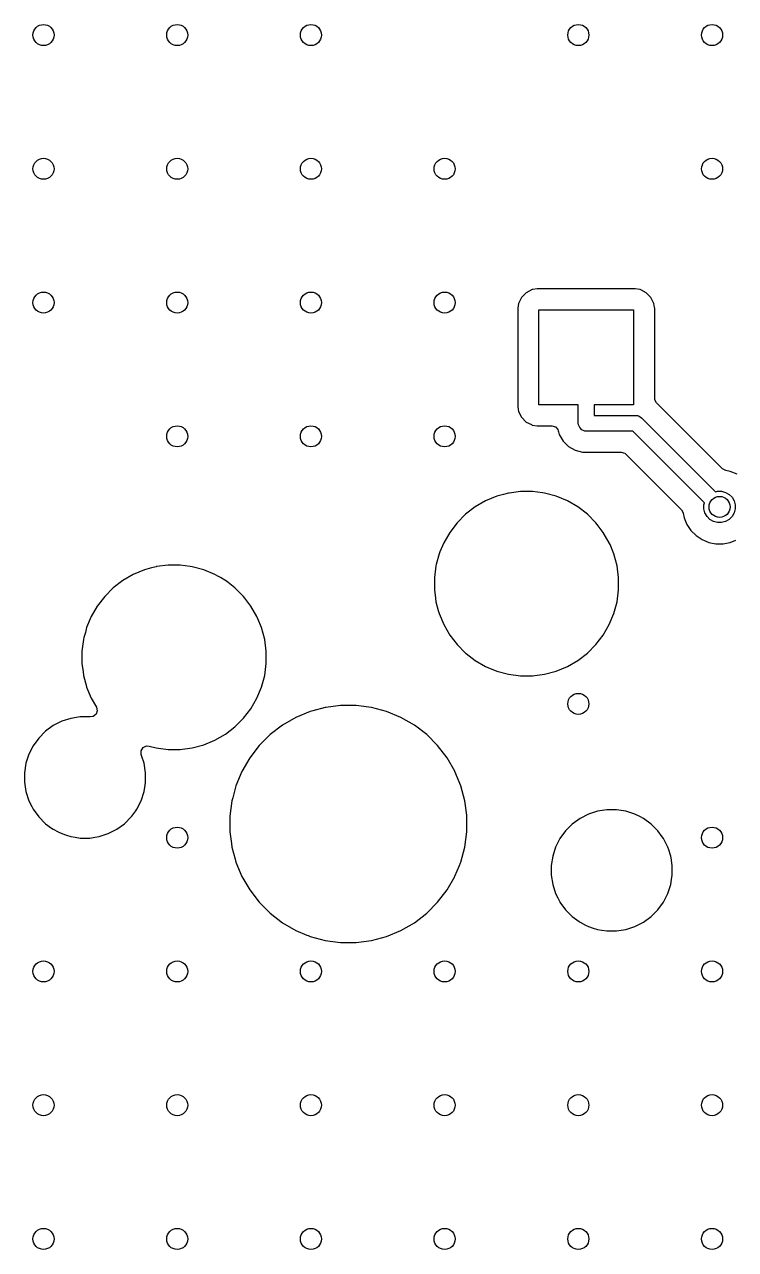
# Model space of a CAD drawing. Extents: x 2.6 to 14.2, y -9.4 to -3.8.
# Drawn here: x 6.069 to 6.601, y -5.738 to -4.823 of the extents above; entities that cross this region are included whole.
import ezdxf

# ---------------------------------------------------------------- set-up
doc = ezdxf.new("R2010")
doc.units = 0
doc.header["$MEASUREMENT"] = 0
doc.layers.add('BLACK', color=7, linetype='CONTINUOUS')

msp = doc.modelspace()

# ---------------------------------------------------------------- linework, layer by layer
at = {"layer": 'BLACK', "linetype": 'CONTINUOUS'}
for p, q in [((6.44079, -5.02667), (6.43852, -5.03112)), ((6.44432, -5.02314), (6.44079, -5.02667)), ((6.44079, -5.02667), (6.44079, -5.02667)), ((6.44877, -5.02087), (6.44432, -5.02314)), ((6.44432, -5.02314), (6.44432, -5.02314)), ((6.44432, -5.02314), (6.44432, -5.02314)), ((6.44928, -5.02079), (6.44877, -5.02087)), ((6.45246, -5.02029), (6.44928, -5.02079)), ((6.52581, -5.02029), (6.45246, -5.02029)), ((6.5295, -5.02087), (6.52581, -5.02029)), ((6.52996, -5.0211), (6.5295, -5.02087)), ((6.53395, -5.02314), (6.52996, -5.0211)), ((6.53749, -5.02667), (6.53395, -5.02314)), ((6.53395, -5.02314), (6.53395, -5.02314)), ((6.53395, -5.02314), (6.53395, -5.02314)), ((6.53975, -5.03112), (6.53749, -5.02667)), ((6.53749, -5.02667), (6.53749, -5.02667)), ((6.53749, -5.02667), (6.53749, -5.02667)), ((6.43852, -5.03112), (6.43794, -5.03481)), ((6.43794, -5.03481), (6.43794, -5.10816)), ((6.4537, -5.10692), (6.4537, -5.03606)), ((6.4537, -5.03606), (6.52457, -5.03606)), ((6.52457, -5.03606), (6.52457, -5.10692)), ((6.54026, -5.03429), (6.53975, -5.03112)), ((6.54034, -5.03481), (6.54026, -5.03429)), ((6.54034, -5.10212), (6.54034, -5.03481)), ((6.43794, -5.10816), (6.43831, -5.11054)), ((6.48323, -5.10692), (6.4537, -5.10692)), ((6.48323, -5.12077), (6.48323, -5.10692)), ((6.52457, -5.10692), (6.49504, -5.10692)), ((6.49504, -5.10692), (6.49504, -5.11486)), ((6.54045, -5.10316), (6.54034, -5.10212)), ((6.54177, -5.10557), (6.54045, -5.10316)), ((6.59097, -5.15477), (6.54177, -5.10557)), ((6.43831, -5.11054), (6.43852, -5.11185)), ((6.43852, -5.11185), (6.44079, -5.1163)), ((6.44079, -5.1163), (6.44079, -5.1163)), ((6.44079, -5.1163), (6.44079, -5.1163)), ((6.44079, -5.1163), (6.44432, -5.11984)), ((6.49504, -5.11486), (6.52631, -5.11486)), ((6.52631, -5.11486), (6.52747, -5.11498)), ((6.52747, -5.11498), (6.5282, -5.11528)), ((6.5282, -5.11528), (6.5296, -5.11586)), ((6.5296, -5.11586), (6.53049, -5.11659)), ((6.53049, -5.11659), (6.58588, -5.17198)), ((6.44432, -5.11984), (6.44432, -5.11984)), ((6.44432, -5.11984), (6.44432, -5.11984)), ((6.44432, -5.11984), (6.44812, -5.12177)), ((6.44812, -5.12177), (6.44877, -5.1221)), ((6.44877, -5.1221), (6.45246, -5.12269)), ((6.45246, -5.12269), (6.45246, -5.12269)), ((6.45246, -5.12269), (6.46347, -5.12269)), ((6.46347, -5.12269), (6.46611, -5.12346)), ((6.46611, -5.12346), (6.46791, -5.12554)), ((6.46791, -5.12554), (6.46818, -5.12631)), ((6.46818, -5.12631), (6.46838, -5.12705)), ((6.46838, -5.12705), (6.46894, -5.12913)), ((6.48335, -5.12192), (6.48323, -5.12077)), ((6.48423, -5.12405), (6.48335, -5.12192)), ((6.48335, -5.12192), (6.48335, -5.12192)), ((6.48586, -5.12568), (6.48423, -5.12405)), ((6.48799, -5.12656), (6.48586, -5.12568)), ((6.48914, -5.12667), (6.48799, -5.12656)), ((6.52387, -5.12667), (6.48914, -5.12667)), ((6.57753, -5.18034), (6.52387, -5.12667)), ((6.46894, -5.12913), (6.47179, -5.13408)), ((6.47179, -5.13408), (6.47179, -5.13408)), ((6.47179, -5.13408), (6.47179, -5.13408)), ((6.47179, -5.13408), (6.47583, -5.13811)), ((6.47583, -5.13811), (6.47583, -5.13811)), ((6.47583, -5.13811), (6.47583, -5.13811)), ((6.47583, -5.13811), (6.48077, -5.14096)), ((6.48077, -5.14096), (6.48077, -5.14096)), ((6.48077, -5.14096), (6.48077, -5.14096)), ((6.48077, -5.14096), (6.48628, -5.14244)), ((6.48628, -5.14244), (6.51532, -5.14244)), ((6.51532, -5.14244), (6.51795, -5.14322)), ((6.51795, -5.14322), (6.51877, -5.14387)), ((6.51877, -5.14387), (6.56032, -5.18542)), ((6.59103, -5.15483), (6.59097, -5.15477)), ((6.59347, -5.15611), (6.59103, -5.15483)), ((6.5969, -5.15679), (6.59347, -5.15611)), ((6.60192, -5.15887), (6.5969, -5.15679)), ((6.5969, -5.15679), (6.5969, -5.15679)), ((6.42731, -5.17394), (6.42227, -5.17529)), ((6.431, -5.17295), (6.42731, -5.17394)), ((6.43143, -5.1729), (6.431, -5.17295)), ((6.43995, -5.17177), (6.43143, -5.1729)), ((6.44899, -5.17177), (6.43995, -5.17177)), ((6.43995, -5.17177), (6.43995, -5.17177)), ((6.45645, -5.17276), (6.44899, -5.17177)), ((6.44899, -5.17177), (6.44899, -5.17177)), ((6.45794, -5.17295), (6.45645, -5.17276)), ((6.46658, -5.17527), (6.45794, -5.17295)), ((6.58588, -5.17198), (6.58732, -5.1716)), ((6.58732, -5.1716), (6.5904, -5.1716)), ((6.5904, -5.1716), (6.59338, -5.1724)), ((6.59338, -5.1724), (6.59605, -5.17394)), ((6.59605, -5.17394), (6.59823, -5.17612)), ((6.41392, -5.17875), (6.4061, -5.18327)), ((6.42227, -5.17529), (6.41392, -5.17875)), ((6.41392, -5.17875), (6.41392, -5.17875)), ((6.46667, -5.17529), (6.46658, -5.17527)), ((6.47502, -5.17875), (6.46667, -5.17529)), ((6.48284, -5.18327), (6.47502, -5.17875)), ((6.47502, -5.17875), (6.47502, -5.17875)), ((6.57715, -5.18177), (6.57753, -5.18034)), ((6.57715, -5.18485), (6.57715, -5.18177)), ((6.59823, -5.17612), (6.59977, -5.17879)), ((6.59977, -5.17879), (6.60057, -5.18177)), ((6.60057, -5.18177), (6.60057, -5.18485)), ((6.39893, -5.18876), (6.39254, -5.19515)), ((6.4061, -5.18327), (6.39893, -5.18876)), ((6.49001, -5.18876), (6.48284, -5.18327)), ((6.49001, -5.18877), (6.49001, -5.18876)), ((6.4964, -5.19515), (6.49001, -5.18877)), ((6.56032, -5.18542), (6.56164, -5.18784)), ((6.56164, -5.18784), (6.56166, -5.18792)), ((6.56166, -5.18792), (6.56234, -5.19136)), ((6.56234, -5.19136), (6.56234, -5.19136)), ((6.56234, -5.19136), (6.56442, -5.19637)), ((6.57795, -5.18783), (6.57715, -5.18485)), ((6.57949, -5.1905), (6.57795, -5.18783)), ((6.58167, -5.19268), (6.57949, -5.1905)), ((6.59823, -5.1905), (6.59605, -5.19268)), ((6.59977, -5.18783), (6.59823, -5.1905)), ((6.60057, -5.18485), (6.59977, -5.18783)), ((6.39254, -5.19515), (6.38704, -5.20232)), ((6.49733, -5.19637), (6.4964, -5.19515)), ((6.4964, -5.19515), (6.4964, -5.19515)), ((6.4964, -5.19515), (6.4964, -5.19515)), ((6.5019, -5.20232), (6.49733, -5.19637)), ((6.56442, -5.19637), (6.56442, -5.19637)), ((6.56442, -5.19637), (6.56744, -5.20089)), ((6.56744, -5.20089), (6.56744, -5.20089)), ((6.56744, -5.20089), (6.57128, -5.20473)), ((6.58434, -5.19422), (6.58167, -5.19268)), ((6.58732, -5.19502), (6.58434, -5.19422)), ((6.5904, -5.19502), (6.58732, -5.19502)), ((6.59338, -5.19422), (6.5904, -5.19502)), ((6.59605, -5.19268), (6.59338, -5.19422)), ((6.38253, -5.21014), (6.37972, -5.21691)), ((6.38704, -5.20232), (6.38253, -5.21014)), ((6.38253, -5.21014), (6.38253, -5.21014)), ((6.50641, -5.21014), (6.5019, -5.20232)), ((6.5019, -5.20232), (6.5019, -5.20232)), ((6.5019, -5.20232), (6.5019, -5.20232)), ((6.50693, -5.21139), (6.50641, -5.21014)), ((6.50641, -5.21014), (6.50641, -5.21014)), ((6.50641, -5.21014), (6.50641, -5.21014)), ((6.57128, -5.20473), (6.57128, -5.20473)), ((6.57128, -5.20473), (6.57579, -5.20775)), ((6.57579, -5.20775), (6.5758, -5.20775)), ((6.5758, -5.20775), (6.57817, -5.20873)), ((6.57817, -5.20873), (6.58081, -5.20983)), ((6.58081, -5.20983), (6.58081, -5.20983)), ((6.58081, -5.20983), (6.58081, -5.20983)), ((6.58081, -5.20983), (6.58614, -5.21089)), ((6.59157, -5.21089), (6.59532, -5.21014)), ((6.59532, -5.21014), (6.5969, -5.20983)), ((6.5969, -5.20983), (6.60101, -5.20813)), ((6.37907, -5.21849), (6.37694, -5.22645)), ((6.37972, -5.21691), (6.37907, -5.21849)), ((6.50987, -5.21849), (6.50693, -5.21139)), ((6.51221, -5.22722), (6.50987, -5.21849)), ((6.58614, -5.21089), (6.58614, -5.21089)), ((6.58614, -5.21089), (6.59157, -5.21089)), ((6.16743, -5.22802), (6.16401, -5.22894)), ((6.16786, -5.22796), (6.16743, -5.22802)), ((6.17639, -5.22684), (6.16786, -5.22796)), ((6.18542, -5.22684), (6.17639, -5.22684)), ((6.17639, -5.22684), (6.17639, -5.22684)), ((6.19288, -5.22782), (6.18542, -5.22684)), ((6.18542, -5.22684), (6.18542, -5.22684)), ((6.19438, -5.22802), (6.19288, -5.22782)), ((6.2031, -5.23036), (6.19438, -5.22802)), ((6.37673, -5.22722), (6.37555, -5.23617)), ((6.37694, -5.22645), (6.37673, -5.22722)), ((6.37673, -5.22722), (6.37673, -5.22722)), ((6.51339, -5.23617), (6.51221, -5.22722)), ((6.15036, -5.23382), (6.14253, -5.23833)), ((6.1587, -5.23036), (6.15036, -5.23382)), ((6.15036, -5.23382), (6.15036, -5.23382)), ((6.16401, -5.22894), (6.1587, -5.23036)), ((6.21145, -5.23382), (6.2031, -5.23036)), ((6.214, -5.23529), (6.21145, -5.23382)), ((6.21145, -5.23382), (6.21145, -5.23382)), ((6.21553, -5.23617), (6.214, -5.23529)), ((6.21878, -5.23805), (6.21553, -5.23617)), ((6.21927, -5.23833), (6.21878, -5.23805)), ((6.37555, -5.23617), (6.37555, -5.24521)), ((6.51339, -5.24521), (6.51339, -5.23617)), ((6.13537, -5.24383), (6.12898, -5.25022)), ((6.14253, -5.23833), (6.13537, -5.24383)), ((6.2213, -5.23989), (6.21927, -5.23833)), ((6.22644, -5.24383), (6.2213, -5.23989)), ((6.23283, -5.25022), (6.22644, -5.24383)), ((6.22644, -5.24383), (6.22644, -5.24383)), ((6.22644, -5.24383), (6.22644, -5.24383)), ((6.37555, -5.24521), (6.37638, -5.2515)), ((6.51221, -5.25416), (6.51339, -5.24521)), ((6.12898, -5.25022), (6.12348, -5.25739)), ((6.23381, -5.2515), (6.23283, -5.25022)), ((6.23283, -5.25022), (6.23283, -5.25022)), ((6.23283, -5.25022), (6.23283, -5.25022)), ((6.23833, -5.25739), (6.23381, -5.2515)), ((6.37638, -5.2515), (6.37673, -5.25416)), ((6.37673, -5.25416), (6.37846, -5.26061)), ((6.50987, -5.26289), (6.51221, -5.25416)), ((6.11896, -5.26521), (6.1155, -5.27356)), ((6.12348, -5.25739), (6.11896, -5.26521)), ((6.11896, -5.26521), (6.11896, -5.26521)), ((6.24285, -5.26521), (6.23833, -5.25739)), ((6.23833, -5.25739), (6.23833, -5.25739)), ((6.23833, -5.25739), (6.23833, -5.25739)), ((6.24359, -5.267), (6.24285, -5.26521)), ((6.24285, -5.26521), (6.24285, -5.26521)), ((6.24285, -5.26521), (6.24285, -5.26521)), ((6.37846, -5.26061), (6.37907, -5.26289)), ((6.37907, -5.26289), (6.38253, -5.27124)), ((6.50641, -5.27124), (6.50987, -5.26289)), ((6.1155, -5.27356), (6.11456, -5.27708)), ((6.2463, -5.27356), (6.24359, -5.267)), ((6.24864, -5.28229), (6.2463, -5.27356)), ((6.38253, -5.27124), (6.38253, -5.27124)), ((6.38253, -5.27124), (6.38704, -5.27906)), ((6.5019, -5.27906), (6.50641, -5.27124)), ((6.11317, -5.28229), (6.11199, -5.29124)), ((6.1135, -5.28103), (6.11317, -5.28229)), ((6.11317, -5.28229), (6.11317, -5.28229)), ((6.11456, -5.27708), (6.1135, -5.28103)), ((6.24982, -5.29124), (6.24864, -5.28229)), ((6.38704, -5.27906), (6.39254, -5.28623)), ((6.4964, -5.28623), (6.5019, -5.27906)), ((6.11199, -5.29124), (6.11199, -5.30028)), ((6.24982, -5.30028), (6.24982, -5.29124)), ((6.39254, -5.28623), (6.39254, -5.28623)), ((6.39254, -5.28623), (6.39893, -5.29262)), ((6.39893, -5.29262), (6.39893, -5.29262)), ((6.39893, -5.29262), (6.39893, -5.29262)), ((6.39893, -5.29262), (6.39937, -5.29295)), ((6.39937, -5.29295), (6.4061, -5.29812)), ((6.48284, -5.29812), (6.49001, -5.29262)), ((6.49001, -5.29262), (6.4964, -5.28623)), ((6.49001, -5.29262), (6.49001, -5.29262)), ((6.49001, -5.29262), (6.49001, -5.29262)), ((6.4964, -5.28623), (6.4964, -5.28623)), ((6.4964, -5.28623), (6.4964, -5.28623)), ((6.11199, -5.30028), (6.1128, -5.30646)), ((6.24864, -5.30923), (6.24982, -5.30028)), ((6.4061, -5.29812), (6.4061, -5.29812)), ((6.4061, -5.29812), (6.4061, -5.29812)), ((6.4061, -5.29812), (6.41392, -5.30263)), ((6.47502, -5.30263), (6.48284, -5.29812)), ((6.1128, -5.30646), (6.11317, -5.30923)), ((6.11317, -5.30923), (6.1154, -5.31757)), ((6.2463, -5.31796), (6.24864, -5.30923)), ((6.41392, -5.30263), (6.41392, -5.30263)), ((6.41392, -5.30263), (6.41392, -5.30263)), ((6.41392, -5.30263), (6.41555, -5.30331)), ((6.41555, -5.30331), (6.42227, -5.30609)), ((6.42227, -5.30609), (6.431, -5.30843)), ((6.431, -5.30843), (6.43995, -5.30961)), ((6.43995, -5.30961), (6.43995, -5.30961)), ((6.43995, -5.30961), (6.44899, -5.30961)), ((6.44899, -5.30961), (6.45794, -5.30843)), ((6.44899, -5.30961), (6.44899, -5.30961)), ((6.45794, -5.30843), (6.46667, -5.30609)), ((6.46667, -5.30609), (6.47502, -5.30263)), ((6.1154, -5.31757), (6.1155, -5.31796)), ((6.1155, -5.31796), (6.11896, -5.32631)), ((6.24285, -5.32631), (6.2463, -5.31796)), ((6.11896, -5.32631), (6.11896, -5.32631)), ((6.11896, -5.32631), (6.12282, -5.33299)), ((6.23833, -5.33413), (6.24285, -5.32631)), ((6.12257, -5.33827), (6.12041, -5.33997)), ((6.12347, -5.33567), (6.12257, -5.33827)), ((6.12282, -5.33299), (6.12347, -5.33567)), ((6.23283, -5.3413), (6.23833, -5.33413)), ((6.28272, -5.33621), (6.27199, -5.34065)), ((6.28473, -5.33567), (6.28272, -5.33621)), ((6.28272, -5.33621), (6.28272, -5.33621)), ((6.29394, -5.3332), (6.28473, -5.33567)), ((6.29449, -5.33313), (6.29394, -5.3332)), ((6.30545, -5.33169), (6.29449, -5.33313)), ((6.31707, -5.33169), (6.30545, -5.33169)), ((6.30545, -5.33169), (6.30545, -5.33169)), ((6.32666, -5.33295), (6.31707, -5.33169)), ((6.31707, -5.33169), (6.31707, -5.33169)), ((6.32858, -5.3332), (6.32666, -5.33295)), ((6.3398, -5.33621), (6.32858, -5.3332)), ((6.35053, -5.34065), (6.3398, -5.33621)), ((6.3398, -5.33621), (6.3398, -5.33621)), ((6.3398, -5.33621), (6.3398, -5.33621)), ((6.09056, -5.34682), (6.08479, -5.35101)), ((6.09691, -5.34358), (6.09056, -5.34682)), ((6.10369, -5.34138), (6.09691, -5.34358)), ((6.09691, -5.34358), (6.09691, -5.34358)), ((6.11073, -5.34026), (6.10369, -5.34138)), ((6.11786, -5.34026), (6.11073, -5.34026)), ((6.11073, -5.34026), (6.11073, -5.34026)), ((6.11805, -5.34028), (6.11786, -5.34026)), ((6.11786, -5.34026), (6.11786, -5.34026)), ((6.11806, -5.34023), (6.11805, -5.34028)), ((6.12041, -5.33997), (6.11806, -5.34023)), ((6.21927, -5.35319), (6.22644, -5.34769)), ((6.22644, -5.34769), (6.23283, -5.3413)), ((6.22644, -5.34769), (6.22644, -5.34769)), ((6.22644, -5.34769), (6.22644, -5.34769)), ((6.23283, -5.3413), (6.23283, -5.3413)), ((6.23283, -5.3413), (6.23283, -5.3413)), ((6.26193, -5.34646), (6.25271, -5.35353)), ((6.27199, -5.34065), (6.26193, -5.34646)), ((6.27199, -5.34065), (6.27199, -5.34065)), ((6.36059, -5.34646), (6.35053, -5.34065)), ((6.35053, -5.34065), (6.35053, -5.34065)), ((6.3698, -5.35353), (6.36059, -5.34646)), ((6.07975, -5.35605), (6.07556, -5.36182)), ((6.08479, -5.35101), (6.07975, -5.35605)), ((6.07975, -5.35605), (6.07975, -5.35605)), ((6.08479, -5.35101), (6.08479, -5.35101)), ((6.21145, -5.3577), (6.21927, -5.35319)), ((6.25271, -5.35353), (6.2445, -5.36174)), ((6.25271, -5.35353), (6.25271, -5.35353)), ((6.37802, -5.36174), (6.3698, -5.35353)), ((6.3698, -5.35353), (6.3698, -5.35353)), ((6.07556, -5.36182), (6.07232, -5.36817)), ((6.15625, -5.36558), (6.15767, -5.36322)), ((6.15633, -5.36833), (6.15625, -5.36558)), ((6.15767, -5.36322), (6.16014, -5.36201)), ((6.16014, -5.36201), (6.16223, -5.36211)), ((6.16223, -5.36211), (6.16743, -5.3635)), ((6.16743, -5.3635), (6.17639, -5.36468)), ((6.17639, -5.36468), (6.17639, -5.36468)), ((6.17639, -5.36468), (6.18542, -5.36468)), ((6.18542, -5.36468), (6.19438, -5.3635)), ((6.18542, -5.36468), (6.18542, -5.36468)), ((6.19438, -5.3635), (6.2031, -5.36116)), ((6.2031, -5.36116), (6.21145, -5.3577)), ((6.2445, -5.36174), (6.23743, -5.37096)), ((6.2445, -5.36174), (6.2445, -5.36174)), ((6.38509, -5.37096), (6.37802, -5.36174)), ((6.37802, -5.36174), (6.37802, -5.36174)), ((6.07012, -5.37495), (6.069, -5.38199)), ((6.07232, -5.36817), (6.07012, -5.37495)), ((6.07232, -5.36817), (6.07232, -5.36817)), ((6.15686, -5.36997), (6.15633, -5.36833)), ((6.15848, -5.37495), (6.15686, -5.36997)), ((6.15959, -5.38199), (6.15848, -5.37495)), ((6.23743, -5.37096), (6.23162, -5.38102)), ((6.39084, -5.38091), (6.38509, -5.37096)), ((6.069, -5.38199), (6.069, -5.38912)), ((6.15959, -5.38912), (6.15959, -5.38199)), ((6.23162, -5.38102), (6.22718, -5.39175)), ((6.23162, -5.38102), (6.23162, -5.38102)), ((6.3909, -5.38102), (6.39084, -5.38091)), ((6.39534, -5.39175), (6.3909, -5.38102)), ((6.069, -5.38912), (6.07012, -5.39616)), ((6.15848, -5.39616), (6.15926, -5.39124)), ((6.15926, -5.39124), (6.15959, -5.38912)), ((6.22718, -5.39175), (6.22478, -5.4007)), ((6.22718, -5.39175), (6.22718, -5.39175)), ((6.39835, -5.40296), (6.39534, -5.39175)), ((6.07012, -5.39616), (6.07232, -5.40294)), ((6.15628, -5.40295), (6.15848, -5.39616)), ((6.22478, -5.4007), (6.22417, -5.40296)), ((6.07232, -5.40294), (6.07232, -5.40295)), ((6.07232, -5.40295), (6.07445, -5.40713)), ((6.07445, -5.40713), (6.07525, -5.4087)), ((6.07525, -5.4087), (6.07556, -5.4093)), ((6.07556, -5.4093), (6.07975, -5.41507)), ((6.14927, -5.41448), (6.15147, -5.41145)), ((6.15147, -5.41145), (6.1522, -5.41045)), ((6.1522, -5.41045), (6.15304, -5.4093)), ((6.15304, -5.4093), (6.15628, -5.40295)), ((6.22417, -5.40297), (6.22266, -5.41448)), ((6.22417, -5.40296), (6.22417, -5.40297)), ((6.39977, -5.41378), (6.39835, -5.40296)), ((6.49761, -5.41084), (6.49083, -5.41304)), ((6.50466, -5.40972), (6.49761, -5.41084)), ((6.51179, -5.40972), (6.50466, -5.40972)), ((6.50466, -5.40972), (6.50466, -5.40972)), ((6.51883, -5.41084), (6.51179, -5.40972)), ((6.51179, -5.40972), (6.51179, -5.40972)), ((6.52561, -5.41304), (6.51883, -5.41084)), ((6.07975, -5.41507), (6.07975, -5.41507)), ((6.07975, -5.41507), (6.08479, -5.42011)), ((6.08479, -5.42011), (6.08479, -5.42011)), ((6.08479, -5.42011), (6.08933, -5.4234)), ((6.13804, -5.4243), (6.14381, -5.42011)), ((6.14381, -5.42011), (6.14885, -5.41507)), ((6.14885, -5.41507), (6.14927, -5.41448)), ((6.14885, -5.41507), (6.14885, -5.41507)), ((6.14885, -5.41507), (6.14885, -5.41507)), ((6.22266, -5.41448), (6.22266, -5.4261)), ((6.39986, -5.41447), (6.39977, -5.41378)), ((6.39986, -5.41448), (6.39986, -5.41447)), ((6.39986, -5.42609), (6.39986, -5.41448)), ((6.47871, -5.42047), (6.47367, -5.42551)), ((6.48448, -5.41628), (6.47871, -5.42047)), ((6.47871, -5.42047), (6.47871, -5.42047)), ((6.49083, -5.41304), (6.48448, -5.41628)), ((6.49083, -5.41304), (6.49083, -5.41304)), ((6.52917, -5.41485), (6.52561, -5.41304)), ((6.52561, -5.41304), (6.52561, -5.41304)), ((6.53196, -5.41628), (6.52917, -5.41485)), ((6.53773, -5.42047), (6.53196, -5.41628)), ((6.53196, -5.41628), (6.53196, -5.41628)), ((6.53196, -5.41628), (6.53196, -5.41628)), ((6.54277, -5.42551), (6.53773, -5.42047)), ((6.53773, -5.42047), (6.53773, -5.42047)), ((6.08933, -5.4234), (6.09056, -5.4243)), ((6.09056, -5.4243), (6.09408, -5.42609)), ((6.09408, -5.42609), (6.09691, -5.42753)), ((6.09691, -5.42753), (6.09691, -5.42753)), ((6.09691, -5.42753), (6.1003, -5.42864)), ((6.1003, -5.42864), (6.10369, -5.42974)), ((6.10369, -5.42974), (6.10695, -5.43025)), ((6.10695, -5.43025), (6.11073, -5.43085)), ((6.11786, -5.43085), (6.12158, -5.43026)), ((6.12158, -5.43026), (6.1249, -5.42974)), ((6.1249, -5.42974), (6.13169, -5.42753)), ((6.13169, -5.42753), (6.13804, -5.4243)), ((6.22266, -5.4261), (6.22381, -5.43487)), ((6.39835, -5.43761), (6.39986, -5.42609)), ((6.47367, -5.42551), (6.46948, -5.43128)), ((6.47367, -5.42551), (6.47367, -5.42551)), ((6.54596, -5.4299), (6.54277, -5.42551)), ((6.54277, -5.42551), (6.54277, -5.42551)), ((6.54696, -5.43128), (6.54596, -5.4299)), ((6.11073, -5.43085), (6.11073, -5.43085)), ((6.11073, -5.43085), (6.11786, -5.43085)), ((6.22381, -5.43487), (6.22417, -5.43761)), ((6.22417, -5.43761), (6.22659, -5.44662)), ((6.39534, -5.44883), (6.39835, -5.43761)), ((6.46624, -5.43763), (6.46404, -5.44441)), ((6.46948, -5.43128), (6.46624, -5.43763)), ((6.46624, -5.43763), (6.46624, -5.43763)), ((6.54894, -5.43517), (6.54696, -5.43128)), ((6.5502, -5.43763), (6.54894, -5.43517)), ((6.55082, -5.43954), (6.5502, -5.43763)), ((6.5502, -5.43763), (6.5502, -5.43763)), ((6.55217, -5.4437), (6.55082, -5.43954)), ((6.22659, -5.44662), (6.22718, -5.44883)), ((6.46404, -5.44441), (6.46293, -5.45145)), ((6.5524, -5.44441), (6.55217, -5.4437)), ((6.55259, -5.4456), (6.5524, -5.44441)), ((6.5524, -5.44441), (6.5524, -5.44441)), ((6.55352, -5.45145), (6.55259, -5.4456)), ((6.22718, -5.44883), (6.22718, -5.44883)), ((6.22718, -5.44883), (6.23162, -5.45956)), ((6.39098, -5.45937), (6.39425, -5.45145)), ((6.39425, -5.45145), (6.39511, -5.44939)), ((6.39511, -5.44939), (6.39534, -5.44883)), ((6.39511, -5.44939), (6.39511, -5.44939)), ((6.39534, -5.44883), (6.39534, -5.44883)), ((6.39534, -5.44883), (6.39534, -5.44883)), ((6.46293, -5.45145), (6.46293, -5.45858)), ((6.55352, -5.45858), (6.55352, -5.45145)), ((6.23162, -5.45956), (6.23162, -5.45956)), ((6.23162, -5.45956), (6.23743, -5.46962)), ((6.38509, -5.46962), (6.3909, -5.45956)), ((6.3909, -5.45956), (6.39098, -5.45937)), ((6.46293, -5.45858), (6.46404, -5.46562)), ((6.46404, -5.46562), (6.46624, -5.4724)), ((6.5502, -5.4724), (6.5524, -5.46562)), ((6.5524, -5.46562), (6.55301, -5.46176)), ((6.55301, -5.46176), (6.55352, -5.45858)), ((6.23743, -5.46962), (6.2445, -5.47883)), ((6.37802, -5.47883), (6.38509, -5.46962)), ((6.46624, -5.4724), (6.46624, -5.4724)), ((6.46624, -5.4724), (6.46778, -5.47542)), ((6.46778, -5.47542), (6.46932, -5.47844)), ((6.54696, -5.47876), (6.5502, -5.4724)), ((6.2445, -5.47883), (6.2445, -5.47883)), ((6.2445, -5.47883), (6.25271, -5.48704)), ((6.3698, -5.48705), (6.37802, -5.47883)), ((6.46932, -5.47844), (6.46948, -5.47876)), ((6.46948, -5.47876), (6.47367, -5.48452)), ((6.47367, -5.48452), (6.47367, -5.48452)), ((6.47367, -5.48452), (6.47871, -5.48957)), ((6.53773, -5.48957), (6.54277, -5.48452)), ((6.54277, -5.48452), (6.54696, -5.47876)), ((6.25271, -5.48704), (6.25271, -5.48705)), ((6.25271, -5.48705), (6.26193, -5.49412)), ((6.26193, -5.49412), (6.27199, -5.49992)), ((6.35053, -5.49992), (6.36059, -5.49412)), ((6.36059, -5.49412), (6.3698, -5.48705)), ((6.47871, -5.48957), (6.47871, -5.48957)), ((6.47871, -5.48957), (6.48374, -5.49322)), ((6.48374, -5.49322), (6.48448, -5.49376)), ((6.48448, -5.49376), (6.48863, -5.49587)), ((6.52561, -5.49699), (6.53196, -5.49376)), ((6.53196, -5.49376), (6.53773, -5.48957)), ((6.27199, -5.49992), (6.27199, -5.49992)), ((6.27199, -5.49992), (6.27199, -5.49992)), ((6.27199, -5.49992), (6.28029, -5.50336)), ((6.28029, -5.50336), (6.28107, -5.50368)), ((6.3398, -5.50437), (6.35053, -5.49992)), ((6.48863, -5.49587), (6.49083, -5.49699)), ((6.49083, -5.49699), (6.49083, -5.49699)), ((6.49083, -5.49699), (6.49422, -5.4981)), ((6.49422, -5.4981), (6.49761, -5.4992)), ((6.49761, -5.4992), (6.50088, -5.49971)), ((6.50088, -5.49971), (6.50466, -5.50031)), ((6.50466, -5.50031), (6.50466, -5.50031)), ((6.50466, -5.50031), (6.51179, -5.50031)), ((6.51179, -5.50031), (6.5152, -5.49977)), ((6.5152, -5.49977), (6.51883, -5.4992)), ((6.51883, -5.4992), (6.52561, -5.49699)), ((6.28107, -5.50368), (6.28272, -5.50437)), ((6.28272, -5.50437), (6.29394, -5.50737)), ((6.29394, -5.50737), (6.30545, -5.50889)), ((6.30545, -5.50889), (6.30545, -5.50889)), ((6.30545, -5.50889), (6.31707, -5.50889)), ((6.31707, -5.50889), (6.32858, -5.50737)), ((6.31707, -5.50889), (6.31707, -5.50889)), ((6.32858, -5.50737), (6.3398, -5.50437))]:
    msp.add_line(p, q, dxfattribs=at)
at = {"layer": 'BLACK'}
for centre in [(6.08323, -4.83054), (6.18323, -4.83054), (6.28323, -4.83054), (6.48323, -4.83054), (6.58323, -4.83054), (6.08323, -4.93054), (6.18323, -4.93054), (6.28323, -4.93054), (6.38323, -4.93054), (6.58323, -4.93054), (6.08323, -5.03054), (6.18323, -5.03054), (6.28323, -5.03054), (6.38323, -5.03054), (6.18323, -5.13054), (6.28323, -5.13054), (6.38323, -5.13054), (6.58886, -5.18331), (6.48323, -5.33054), (6.18323, -5.43054), (6.58323, -5.43054), (6.08323, -5.53054), (6.18323, -5.53054), (6.28323, -5.53054), (6.38323, -5.53054), (6.48323, -5.53054), (6.58323, -5.53054), (6.08323, -5.63054), (6.18323, -5.63054), (6.28323, -5.63054), (6.38323, -5.63054), (6.48323, -5.63054), (6.58323, -5.63054), (6.08323, -5.73054), (6.18323, -5.73054), (6.28323, -5.73054), (6.38323, -5.73054), (6.48323, -5.73054), (6.58323, -5.73054)]:
    msp.add_circle(centre, 0.00787, dxfattribs=at)

doc.saveas('drawing.dxf')
